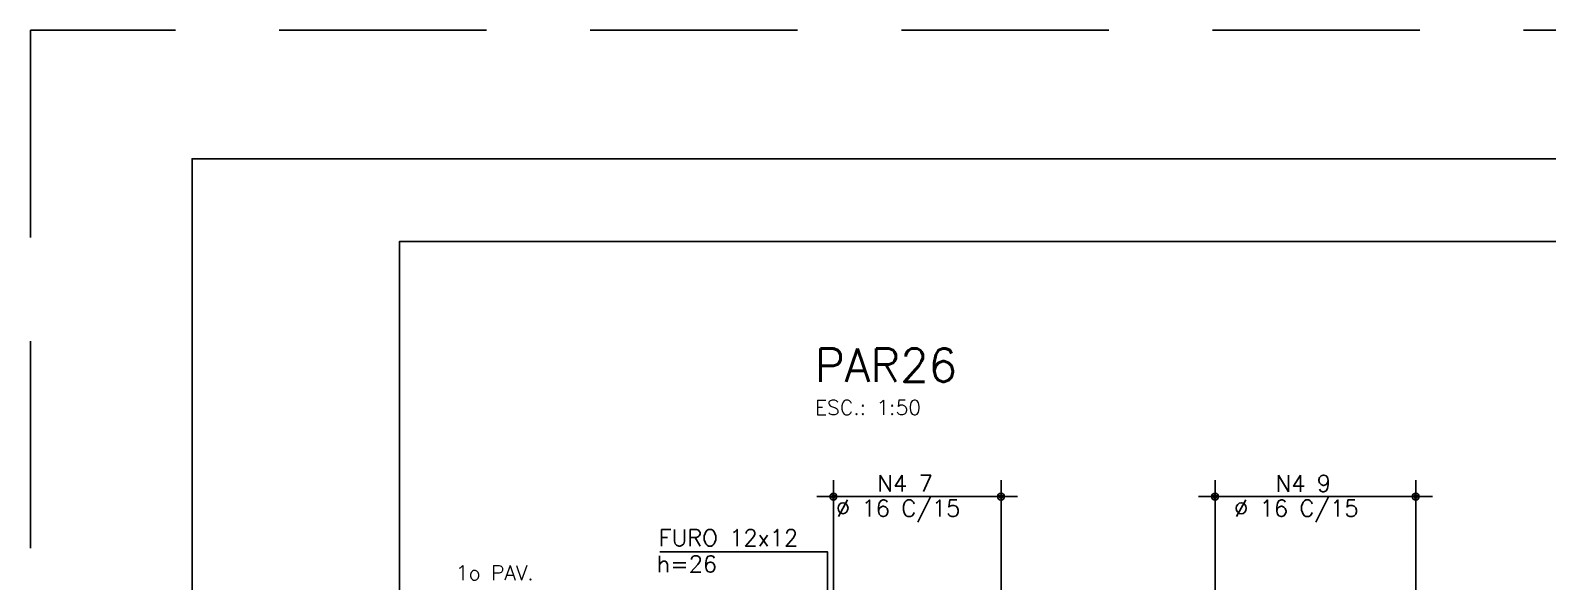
# Model space of a CAD drawing. Extents: x -1.9 to 86, y -1.6 to 60.9.
# Drawn here: x -1.95 to 16.34, y 54.29 to 60.95 of the extents above; entities that cross this region are included whole.
import ezdxf

# ---------------------------------------------------------------- set-up
doc = ezdxf.new("R2010")
doc.units = 0
doc.header["$MEASUREMENT"] = 0
doc.linetypes.add('HIDDEN', pattern=[0.375, 0.25, -0.125])
doc.layers.get('0').update_dxf_attribs({"linetype": 'CONTINUOUS'})
doc.layers.get('Defpoints').update_dxf_attribs({"linetype": 'CONTINUOUS'})
for name, color, linetype in [('ARQ_FOLHA', 7, 'CONTINUOUS'), ('PENA_01', 1, 'CONTINUOUS'), ('PENA_02', 2, 'CONTINUOUS'), ('PENA_03', 3, 'CONTINUOUS'), ('PENA_06', 6, 'CONTINUOUS')]:
    doc.layers.add(name, color=color, linetype=linetype)
doc.styles.get("Standard").update_dxf_attribs({"font": 'ROMANS.SHX'})

# ---------------------------------------------------------------- blocks, each defined once
blk = doc.blocks.new('FOLHA A1 - 841 X 594')
at = {"layer": 'ARQ_FOLHA', "color": 1}
for points in [[(-841, 0), (0, 0), (0, 594), (-841, 594)], [(-816, 10), (-10, 10), (-10, 584), (-816, 584)]]:
    blk.add_lwpolyline(points, close=True, dxfattribs=at)
at = {"layer": 'Defpoints', "color": 8, "linetype": 'HIDDEN', "ltscale": 100}
blk.add_lwpolyline([(-860.5, 609.5), (-860.5, -15.5), (19.5, -15.5), (19.5, 609.5)], close=True, dxfattribs=at)
blk = doc.blocks.new('*U24')
blk.add_blockref('FOLHA A1 - 841 X 594', (0, 0))

msp = doc.modelspace()

# ---------------------------------------------------------------- linework, layer by layer
at = {"layer": 'PENA_01', "linetype": 'Continuous'}
for p, q in [((7.73153, 52.047139), (7.73153, 55.520679)), ((9.75153, 52.047139), (9.75153, 55.520679)), ((12.33153, 52.047139), (12.33153, 55.520268)), ((14.75153, 52.047139), (14.75153, 55.520268)), ((7.53153, 55.320679), (9.95153, 55.320679)), ((12.13153, 55.320268), (14.95153, 55.320268))]:
    msp.add_line(p, q, dxfattribs=at)
at = {"layer": 'PENA_02', "linetype": 'Continuous'}
for centre, radius in [((7.73153, 55.320679), 0.041625), ((7.73153, 55.320679), 0.02075), ((9.75153, 55.320679), 0.041625), ((9.75153, 55.320679), 0.02075), ((12.33153, 55.320268), 0.041625), ((12.33153, 55.320268), 0.02075), ((14.75153, 55.320268), 0.041625), ((14.75153, 55.320268), 0.02075)]:
    msp.add_circle(centre, radius, dxfattribs=at)
at = {"layer": 'PENA_03', "linetype": 'Continuous'}
msp.add_lwpolyline([(5.639592, 54.653155), (7.660524, 54.653155), (7.660524, 53.19737), (7.627893, 53.445231), (7.660524, 53.19737), (7.693156, 53.445231)], dxfattribs=at)

# ---------------------------------------------------------------- block references
at = {"xscale": 0.09999999999999938, "yscale": 0.09999999999999938, "zscale": 0.09999999999999938}
msp.add_blockref('*U24', (84.1, -0.0025), dxfattribs=at)

# ---------------------------------------------------------------- texts
at = {"layer": 'PENA_03', "linetype": 'Continuous'}
for s, height, p in [('ESC.: 1:50', 0.18, (7.507605, 56.306292)), ('N4 7', 0.2, (8.26153, 55.380679)), ('N4 9', 0.2, (13.06153, 55.380268)), ('%%c 16 C/15', 0.2, (7.76153, 55.080679)), ('%%c 16 C/15', 0.2, (12.56153, 55.080268)), ('FURO 12x12', 0.2, (5.626186, 54.723825)), ('h=26', 0.2, (5.600638, 54.407567)), ('1o PAV.', 0.18, (3.177879, 54.310878))]:
    msp.add_text(s, height=height, dxfattribs=at).set_placement(p)
at = {"layer": 'PENA_06', "linetype": 'Continuous'}
msp.add_text('PAR26', height=0.4, dxfattribs=at).set_placement((7.507605, 56.706292))

doc.saveas('drawing.dxf')
